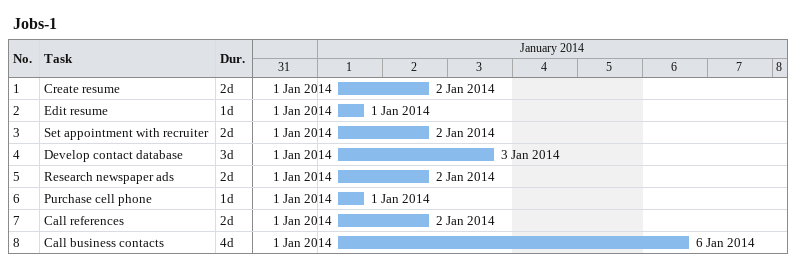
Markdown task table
Jobs-1

| ID | Task | Duration | Start | Finish |
|---|---|---|---|---|
| 1 | Create resume | 2d | 2014-01-01 | 2014-01-02 |
| 2 | Edit resume | 1d | 2014-01-01 | 2014-01-01 |
| 3 | Set appointment with recruiter | 2d | 2014-01-01 | 2014-01-02 |
| 4 | Develop contact database | 3d | 2014-01-01 | 2014-01-03 |
| 5 | Research newspaper ads | 2d | 2014-01-01 | 2014-01-02 |
| 6 | Purchase cell phone | 1d | 2014-01-01 | 2014-01-01 |
| 7 | Call references | 2d | 2014-01-01 | 2014-01-02 |
| 8 | Call business contacts | 4d | 2014-01-01 | 2014-01-06 |
